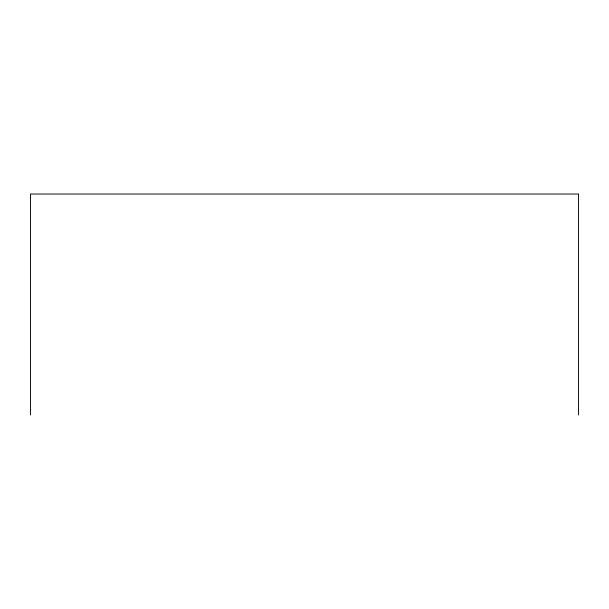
<?xml version="1.0" encoding="UTF-8"?>
<svg xmlns="http://www.w3.org/2000/svg" width="609" height="609" viewBox="0 0 609 609"><rect width="100%" height="100%" fill="white"/><g stroke="black" fill="none" stroke-linecap="round" stroke-linejoin="round"><path stroke-width="0.91" d="M578.55 414.98L578.55 194.02L30.45 194.02L30.45 414.98"/></g></svg>
